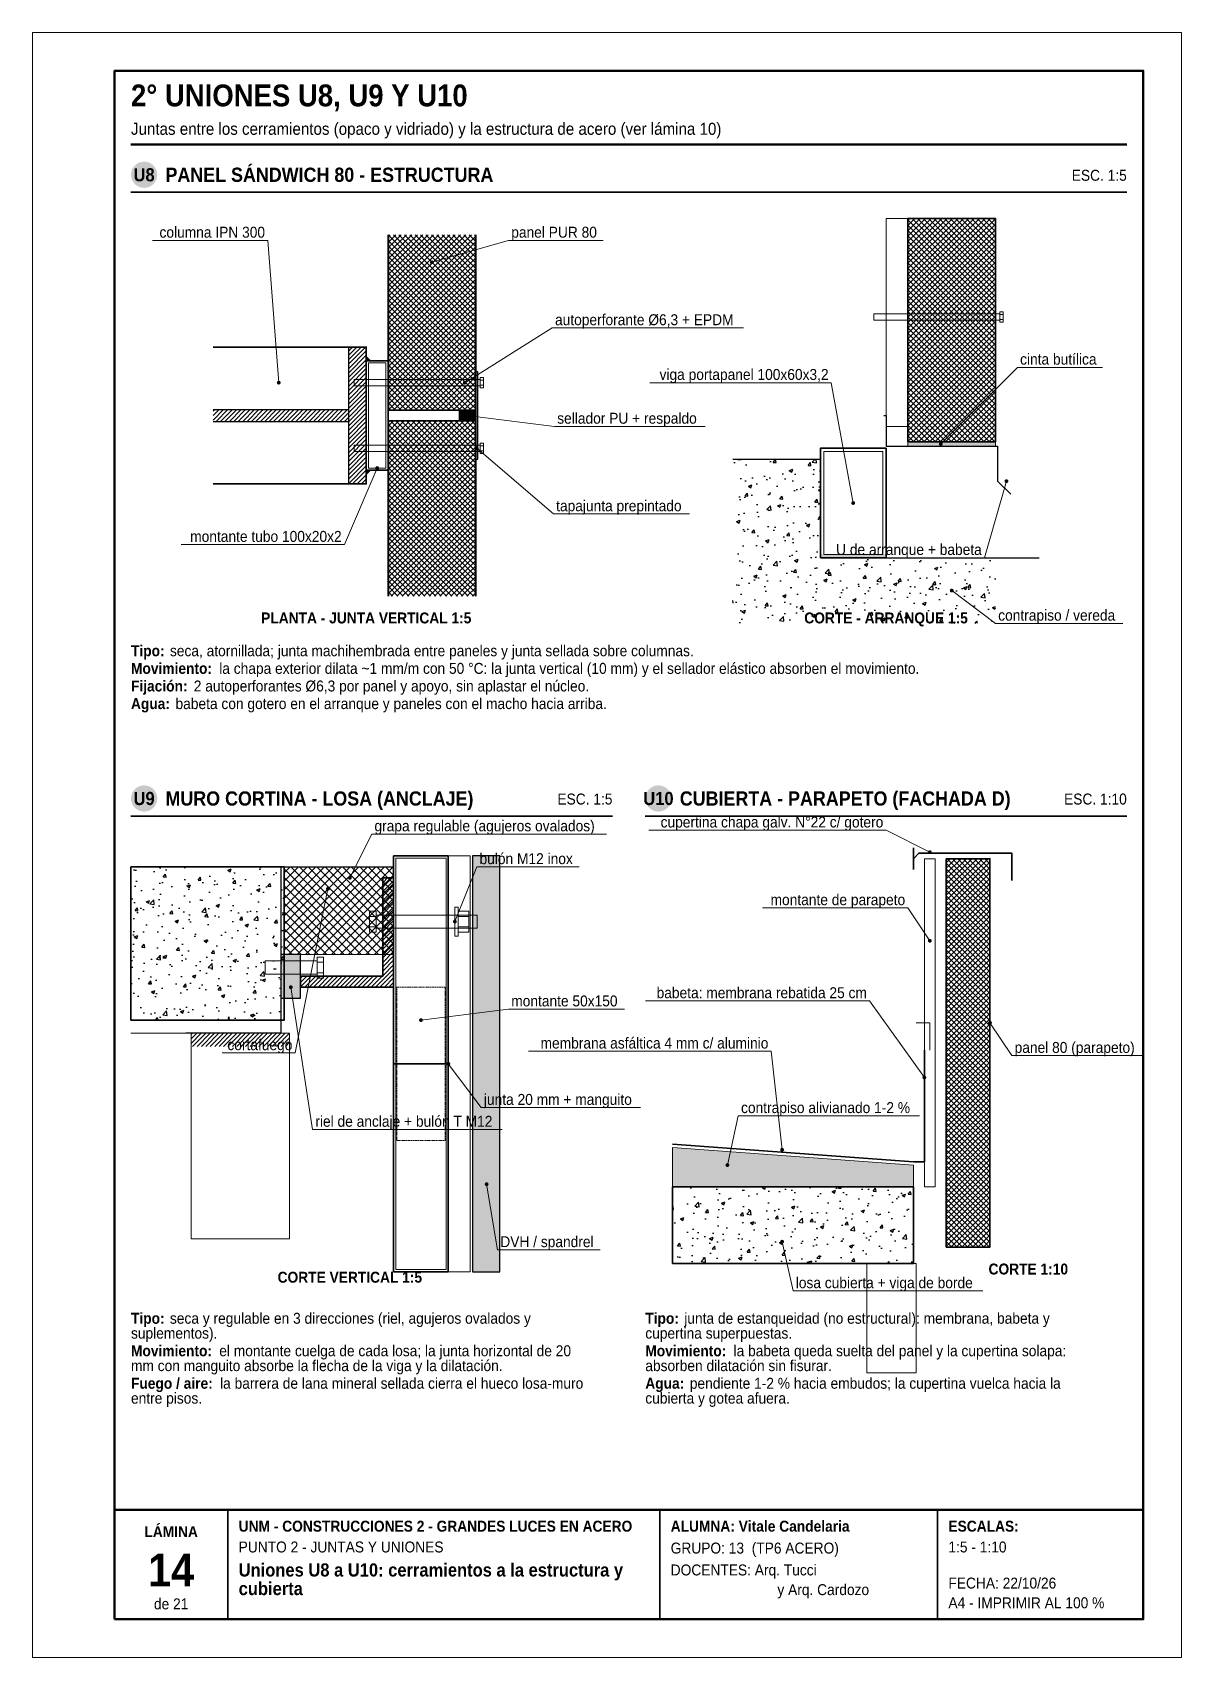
# Model space of a CAD drawing. Header units: millimetres. Extents: x 0 to 210, y 0 to 297.
import ezdxf
from ezdxf.enums import TextEntityAlignment as Align

# ---------------------------------------------------------------- set-up
doc = ezdxf.new("R2010")
doc.units = ezdxf.units.MM
doc.header["$LTSCALE"] = 0.35
doc.linetypes.add('DASHED2', pattern=[0.762, 0.635, -0.127])
for name, color, linetype in [('0-MARCO', 7, 'Continuous'), ('1-OCULTO', 8, 'DASHED2'), ('1-SECCION', 7, 'Continuous'), ('1-VISTA', 7, 'Continuous'), ('2-RAYADO', 8, 'Continuous'), ('3-REFS', 7, 'Continuous'), ('3-TEXTOS', 7, 'Continuous'), ('3-TITULOS', 7, 'Continuous')]:
    doc.layers.add(name, color=color, linetype=linetype)
doc.styles.add('ARIAL', font='arial.ttf')
doc.styles.add('ARIAL-NEGRITA', font='arialbd.ttf')

msp = doc.modelspace()

# ---------------------------------------------------------------- hatches: boundary and pattern name
at = {"layer": '2-RAYADO'}
h = msp.add_hatch(dxfattribs=at)
h.set_pattern_fill('ANSI37', color=8, scale=0.22)
h.paths.add_polyline_path([(160, 222.2), (176, 222.2), (176, 263), (160, 263)])
h = msp.add_hatch(dxfattribs=at)
h.set_pattern_fill('ANSI37', color=8, scale=0.22)
h.paths.add_polyline_path([(65, 228), (65, 260), (81, 260), (81, 228)])
h = msp.add_hatch(dxfattribs=at)
h.set_pattern_fill('ANSI31', color=8, scale=0.18)
h.paths.add_polyline_path([(57.8, 214.5), (61, 214.5), (61, 239.5), (57.8, 239.5)])
at = {"layer": '2-RAYADO', "true_color": 0x3c3c3c}
h = msp.add_hatch(color=250, dxfattribs=at)
h.dxf.hatch_style = 1
h.paths.add_polyline_path([(61, 237), (61.8, 237), (61, 237.8)])
at = {"layer": '2-RAYADO'}
h = msp.add_hatch(dxfattribs=at)
h.set_pattern_fill('ANSI31', color=8, scale=0.18)
h.paths.add_polyline_path([(33, 225.92), (57.8, 225.92), (57.8, 228.08), (33, 228.08)])
h = msp.add_hatch(dxfattribs=at)
h.set_pattern_fill('ANSI37', color=8, scale=0.22)
h.paths.add_polyline_path([(65, 226), (65, 194), (81, 194), (81, 226)])
at = {"layer": '2-RAYADO', "true_color": 0x3c3c3c}
h = msp.add_hatch(color=250, dxfattribs=at)
h.dxf.hatch_style = 1
h.paths.add_polyline_path([(78, 226), (81, 226), (81, 228), (78, 228)])
h = msp.add_hatch(color=250, dxfattribs=at)
h.dxf.hatch_style = 1
h.paths.add_polyline_path([(160, 221.4), (176, 221.4), (176, 222.2), (160, 222.2)])
h = msp.add_hatch(color=250, dxfattribs=at)
h.dxf.hatch_style = 1
h.paths.add_polyline_path([(61, 217), (61.8, 217), (61, 216.2)])
at = {"layer": '2-RAYADO'}
h = msp.add_hatch(dxfattribs=at)
h.set_pattern_fill('AR-CONC', color=8, scale=0.035)
h.paths.add_polyline_path([(128, 189), (144, 189), (144, 219), (128, 219)])
at = {"layer": '2-RAYADO', "true_color": 0x3c3c3c}
h = msp.add_hatch(color=250, dxfattribs=at)
h.dxf.hatch_style = 1
h.paths.add_polyline_path([(144, 201), (156, 201), (156, 201.6), (144, 201.6)])
at = {"layer": '2-RAYADO'}
h = msp.add_hatch(dxfattribs=at)
h.set_pattern_fill('AR-CONC', color=8, scale=0.035)
h.paths.add_polyline_path([(144, 189), (176, 189), (176, 201), (144, 201)])
at = {"layer": '2-RAYADO', "true_color": 0xebebeb}
h = msp.add_hatch(color=7, dxfattribs=at)
h.dxf.hatch_style = 1
h.paths.add_polyline_path([(80.4, 70.5), (85.4, 70.5), (85.4, 146.5), (80.4, 146.5)])
at = {"layer": '2-RAYADO'}
h = msp.add_hatch(dxfattribs=at)
h.set_pattern_fill('ANSI37', color=8, scale=0.22)
h.paths.add_polyline_path([(167, 75), (175, 75), (175, 146), (167, 146)])
h = msp.add_hatch(dxfattribs=at)
h.set_pattern_fill('AR-CONC', color=8, scale=0.035)
h.paths.add_polyline_path([(18, 116.5), (46, 116.5), (46, 144.5), (18, 144.5)])
h = msp.add_hatch(dxfattribs=at)
h.set_pattern_fill('ANSI37', color=8, scale=0.35)
h.paths.add_polyline_path([(46, 128.5), (66, 128.5), (66, 144.5), (46, 144.5)])
h = msp.add_hatch(dxfattribs=at)
h.set_pattern_fill('ANSI31', color=8, scale=0.18)
h.paths.add_polyline_path([(49, 122.5), (66, 122.5), (66, 142.5), (64, 142.5), (64, 124.5), (49, 124.5)])
at = {"layer": '2-RAYADO', "true_color": 0xd7d7d7}
h = msp.add_hatch(color=254, dxfattribs=at)
h.dxf.hatch_style = 1
h.paths.add_polyline_path([(45.4, 120.5), (49, 120.5), (49, 128.5), (45.4, 128.5)])
at = {"layer": '2-RAYADO'}
h = msp.add_hatch(dxfattribs=at)
h.set_pattern_fill('ANSI31', color=8, scale=0.18)
h.paths.add_polyline_path([(29, 111.7), (47, 111.7), (47, 114.1), (29, 114.1)])
h = msp.add_hatch(dxfattribs=at)
h.set_pattern_fill('AR-SAND', color=8, scale=0.02)
h.paths.add_polyline_path([(117, 86), (117, 93.2), (161, 90), (161, 86)])
h = msp.add_hatch(dxfattribs=at)
h.set_pattern_fill('AR-CONC', color=8, scale=0.035)
h.paths.add_polyline_path([(117, 72), (161, 72), (161, 86), (117, 86)])
at = {"layer": '3-REFS'}
h = msp.add_hatch(color=7, dxfattribs=at)
h.dxf.hatch_style = 1
edge = h.paths.add_edge_path()
edge.add_arc((73, 255), 0.35, 0, 360)
h = msp.add_hatch(color=7, dxfattribs=at)
h.dxf.hatch_style = 1
edge = h.paths.add_edge_path()
edge.add_arc((45, 233), 0.35, 0, 360)
h = msp.add_hatch(color=7, dxfattribs=at)
h.dxf.hatch_style = 1
edge = h.paths.add_edge_path()
edge.add_arc((79, 233), 0.35, 0, 360)
h = msp.add_hatch(color=7, dxfattribs=at)
h.dxf.hatch_style = 1
edge = h.paths.add_edge_path()
edge.add_arc((79.4, 227), 0.35, 0, 360)
h = msp.add_hatch(color=7, dxfattribs=at)
h.dxf.hatch_style = 1
edge = h.paths.add_edge_path()
edge.add_arc((81.2, 221), 0.35, 0, 360)
h = msp.add_hatch(color=7, dxfattribs=at)
h.dxf.hatch_style = 1
edge = h.paths.add_edge_path()
edge.add_arc((166, 221.8), 0.35, 0, 360)
h = msp.add_hatch(color=7, dxfattribs=at)
h.dxf.hatch_style = 1
edge = h.paths.add_edge_path()
edge.add_arc((63, 217.4), 0.35, 0, 360)
h = msp.add_hatch(color=7, dxfattribs=at)
h.dxf.hatch_style = 1
edge = h.paths.add_edge_path()
edge.add_arc((178, 215), 0.35, 0, 360)
h = msp.add_hatch(color=7, dxfattribs=at)
h.dxf.hatch_style = 1
edge = h.paths.add_edge_path()
edge.add_arc((150, 211), 0.35, 0, 360)
h = msp.add_hatch(color=7, dxfattribs=at)
h.dxf.hatch_style = 1
edge = h.paths.add_edge_path()
edge.add_arc((168, 195), 0.35, 0, 360)
h = msp.add_hatch(color=7, dxfattribs=at)
h.dxf.hatch_style = 1
edge = h.paths.add_edge_path()
edge.add_arc((164, 147.2), 0.35, 0, 360)
h = msp.add_hatch(color=7, dxfattribs=at)
h.dxf.hatch_style = 1
edge = h.paths.add_edge_path()
edge.add_arc((58, 142.5), 0.35, 0, 360)
h = msp.add_hatch(color=7, dxfattribs=at)
h.dxf.hatch_style = 1
edge = h.paths.add_edge_path()
edge.add_arc((54, 140.5), 0.35, 0, 360)
h = msp.add_hatch(color=7, dxfattribs=at)
h.dxf.hatch_style = 1
edge = h.paths.add_edge_path()
edge.add_arc((77.2, 134.5), 0.35, 0, 360)
h = msp.add_hatch(color=7, dxfattribs=at)
h.dxf.hatch_style = 1
edge = h.paths.add_edge_path()
edge.add_arc((164, 131), 0.35, 0, 360)
h = msp.add_hatch(color=7, dxfattribs=at)
h.dxf.hatch_style = 1
edge = h.paths.add_edge_path()
edge.add_arc((47.2, 122.5), 0.35, 0, 360)
h = msp.add_hatch(color=7, dxfattribs=at)
h.dxf.hatch_style = 1
edge = h.paths.add_edge_path()
edge.add_arc((71, 116.5), 0.35, 0, 360)
h = msp.add_hatch(color=7, dxfattribs=at)
h.dxf.hatch_style = 1
edge = h.paths.add_edge_path()
edge.add_arc((175, 116), 0.35, 0, 360)
h = msp.add_hatch(color=7, dxfattribs=at)
h.dxf.hatch_style = 1
edge = h.paths.add_edge_path()
edge.add_arc((76, 108.5), 0.35, 0, 360)
h = msp.add_hatch(color=7, dxfattribs=at)
h.dxf.hatch_style = 1
edge = h.paths.add_edge_path()
edge.add_arc((163, 106), 0.35, 0, 360)
h = msp.add_hatch(color=7, dxfattribs=at)
h.dxf.hatch_style = 1
edge = h.paths.add_edge_path()
edge.add_arc((137, 92.8), 0.35, 0, 360)
h = msp.add_hatch(color=7, dxfattribs=at)
h.dxf.hatch_style = 1
edge = h.paths.add_edge_path()
edge.add_arc((127, 90), 0.35, 0, 360)
h = msp.add_hatch(color=7, dxfattribs=at)
h.dxf.hatch_style = 1
edge = h.paths.add_edge_path()
edge.add_arc((83, 86.5), 0.35, 0, 360)
h = msp.add_hatch(color=7, dxfattribs=at)
h.dxf.hatch_style = 1
edge = h.paths.add_edge_path()
edge.add_arc((137, 76), 0.35, 0, 360)
at = {"layer": '3-TITULOS'}
h = msp.add_hatch(color=7, dxfattribs=at)
h.dxf.hatch_style = 1
edge = h.paths.add_edge_path()
edge.add_arc((20.4, 271), 2.4, 0, 360)
h = msp.add_hatch(color=7, dxfattribs=at)
h.dxf.hatch_style = 1
edge = h.paths.add_edge_path()
edge.add_arc((20.4, 157), 2.4, 0, 360)
h = msp.add_hatch(color=7, dxfattribs=at)
h.dxf.hatch_style = 1
edge = h.paths.add_edge_path()
edge.add_arc((114.4, 157), 2.4, 0, 360)

# ---------------------------------------------------------------- linework, layer by layer
at = {"layer": '0-MARCO', "color": 9, "lineweight": 0}
msp.add_lwpolyline([(0, 0), (210, 0), (210, 297), (0, 297)], close=True, dxfattribs=at)
at = {"layer": '0-MARCO', "lineweight": 50}
msp.add_lwpolyline([(15, 7), (203, 7), (203, 290), (15, 290)], close=True, dxfattribs=at)
msp.add_lwpolyline([(15, 27), (203, 27)], dxfattribs=at)
at = {"layer": '0-MARCO', "lineweight": 35}
for points in [[(35.68, 7), (35.68, 27)], [(114.64, 7), (114.64, 27)], [(165.4, 7), (165.4, 27)]]:
    msp.add_lwpolyline(points, dxfattribs=at)
at = {"layer": '1-OCULTO', "lineweight": 9}
msp.add_lwpolyline([(66.6, 94.5), (75.4, 94.5), (75.4, 122.5), (66.6, 122.5)], close=True, dxfattribs=at)
at = {"layer": '1-SECCION', "lineweight": 35}
for points in [[(160, 222.2), (176, 222.2), (176, 263), (160, 263)], [(61, 217), (65, 217), (65, 237), (61, 237)], [(144, 201), (156, 201), (156, 221), (144, 221)], [(66, 70.5), (76, 70.5), (76, 146.5), (66, 146.5)], [(167, 75), (175, 75), (175, 146), (167, 146)], [(18, 116.5), (46, 116.5), (46, 144.5), (18, 144.5)], [(49, 122.5), (66, 122.5), (66, 142.5), (64, 142.5), (64, 124.5), (49, 124.5)], [(117, 72), (161, 72), (161, 86), (117, 86)]]:
    msp.add_lwpolyline(points, close=True, dxfattribs=at)
for points in [[(65, 260), (65, 228), (81, 228), (81, 260)], [(33, 214.5), (61, 214.5), (61, 239.5), (33, 239.5)], [(65, 194), (65, 226), (81, 226), (81, 194)], [(161, 148), (161, 146), (162, 147), (179, 147), (179, 142)], [(161, 144), (161, 148)], [(165, 147), (179, 147)], [(117, 93.8), (161, 90.6), (163, 90.6), (163, 111)], [(66, 108.5), (76, 108.5)]]:
    msp.add_lwpolyline(points, dxfattribs=at)
at = {"layer": '1-SECCION', "lineweight": 25}
for points in [[(57.8, 214.5), (57.8, 239.5)], [(33, 228.08), (57.8, 228.08)], [(33, 225.92), (57.8, 225.92)], [(155.6, 227), (156, 227), (156, 221.4), (176.4, 221.4), (176.4, 215), (178.8, 212.6)], [(128, 219), (144, 219)], [(144, 201), (184, 201)], [(46, 144.5), (45.4, 144.5), (45.4, 114.1), (28, 114.1)], [(46, 144.5), (66, 144.5)]]:
    msp.add_lwpolyline(points, dxfattribs=at)
at = {"layer": '1-SECCION', "lineweight": 13}
for points in [[(61, 237), (61.8, 237), (61, 237.8)], [(61, 217), (61.8, 217), (61, 216.2)]]:
    msp.add_lwpolyline(points, close=True, dxfattribs=at)
at = {"layer": '1-SECCION', "lineweight": 25}
for points in [[(81, 219), (81.4, 219), (81.4, 235), (81, 235)], [(80.4, 70.5), (85.4, 70.5), (85.4, 146.5), (80.4, 146.5)], [(45.4, 120.5), (49, 120.5), (49, 128.5), (45.4, 128.5)]]:
    msp.add_lwpolyline(points, close=True, dxfattribs=at)
at = {"layer": '1-SECCION', "lineweight": 18}
msp.add_lwpolyline([(164, 111), (164, 116), (161.5, 116)], dxfattribs=at)
at = {"layer": '1-VISTA', "lineweight": 18}
for points in [[(156, 225), (160, 225), (160, 263), (156, 263)], [(163, 86), (165, 86), (165, 146), (163, 146)], [(77.2, 131.86), (77.8, 131.86), (77.8, 137.14), (77.2, 137.14)], [(29, 76.5), (47, 76.5), (47, 114.1), (29, 114.1)], [(152.5, 52), (161.5, 52), (161.5, 72), (152.5, 72)]]:
    msp.add_lwpolyline(points, close=True, dxfattribs=at)
at = {"layer": '1-VISTA', "lineweight": 9}
for points in [[(65.1, 228), (65.1, 260)], [(80.9, 228), (80.9, 260)], [(65.1, 226), (65.1, 194)], [(80.9, 226), (80.9, 194)]]:
    msp.add_lwpolyline(points, dxfattribs=at)
at = {"layer": '1-VISTA', "lineweight": 18}
for points in [[(176.8, 245.6), (153.76, 245.6), (153.76, 244.4), (176.8, 244.4)], [(81.8, 233.6), (58.76, 233.6), (58.76, 232.4), (81.8, 232.4)], [(81.8, 221.6), (58.76, 221.6), (58.76, 220.4), (81.8, 220.4)], [(62.8, 133.3), (81.28, 133.3), (81.28, 135.7), (62.8, 135.7)], [(52, 127.3), (42.52, 127.3), (42.52, 124.9), (52, 124.9)], [(117, 86), (117, 93.2), (161, 90), (161, 86)]]:
    msp.add_lwpolyline(points, dxfattribs=at)
at = {"layer": '1-VISTA', "lineweight": 13}
for points in [[(177.4, 245.96), (176.8, 245.96), (176.8, 244.04), (177.4, 244.04)], [(61.4, 217.4), (64.6, 217.4), (64.6, 236.6), (61.4, 236.6)], [(82.4, 233.96), (81.8, 233.96), (81.8, 232.04), (82.4, 232.04)], [(78, 226), (81, 226), (81, 228), (78, 228)], [(82.4, 221.96), (81.8, 221.96), (81.8, 220.04), (82.4, 220.04)], [(144.6, 201.6), (155.4, 201.6), (155.4, 220.4), (144.6, 220.4)], [(160, 221.4), (176, 221.4), (176, 222.2), (160, 222.2)], [(76, 70.5), (80, 70.5), (80, 146.5), (76, 146.5)], [(46, 128.5), (66, 128.5), (66, 144.5), (46, 144.5)], [(61.6, 132.58), (62.8, 132.58), (62.8, 136.42), (61.6, 136.42)], [(77.8, 132.58), (79.72, 132.58), (79.72, 136.42), (77.8, 136.42)], [(53.2, 128.02), (52, 128.02), (52, 124.18), (53.2, 124.18)]]:
    msp.add_lwpolyline(points, close=True, dxfattribs=at)
for points in [[(177.4, 245.48), (176.8, 245.48)], [(177.4, 244.52), (176.8, 244.52)], [(82.4, 233.48), (81.8, 233.48)], [(82.4, 232.52), (81.8, 232.52)], [(82.4, 221.48), (81.8, 221.48)], [(82.4, 220.52), (81.8, 220.52)], [(61.6, 135.46), (62.8, 135.46)], [(77.8, 135.46), (79.72, 135.46)], [(61.6, 133.54), (62.8, 133.54)], [(77.8, 133.54), (79.72, 133.54)], [(53.2, 127.06), (52, 127.06)], [(53.2, 125.14), (52, 125.14)], [(18, 114.1), (29, 114.1)]]:
    msp.add_lwpolyline(points, dxfattribs=at)
at = {"layer": '1-VISTA', "lineweight": 9}
msp.add_lwpolyline([(66.4, 70.9), (75.6, 70.9), (75.6, 146.1), (66.4, 146.1)], close=True, dxfattribs=at)
at = {"layer": '3-REFS', "lineweight": 13}
for points in [[(43, 259), (21.93, 259)], [(45, 233), (43, 259)], [(73, 255), (87, 259)], [(87, 259), (104.29, 259)], [(79, 233), (95, 243)], [(95, 243), (129.96, 243)], [(166, 221.8), (180, 235.8)], [(180, 235.8), (195.54, 235.8)], [(146, 233), (112.85, 233)], [(150, 211), (146, 233)], [(79.4, 227), (95.4, 225)], [(95.4, 225), (122.94, 225)], [(81.2, 221), (95.2, 209)], [(63, 217.4), (57, 203.4)], [(178, 215), (174, 201)], [(95.2, 209), (120.06, 209)], [(57, 203.4), (27.2, 203.4)], [(174, 201), (145.29, 201)], [(168, 195), (176, 189)], [(176, 189), (199.25, 189)], [(58, 142.5), (62, 150.5)], [(62, 150.5), (104.89, 150.5)], [(156, 151.2), (112.65, 151.2)], [(164, 147.2), (156, 151.2)], [(77.2, 134.5), (81.2, 144.5)], [(81.2, 144.5), (99.94, 144.5)], [(54, 140.5), (48, 110.5)], [(160, 137), (133.4, 137)], [(164, 131), (160, 137)], [(47.2, 122.5), (51.2, 96.5)], [(153, 120), (112.01, 120)], [(163, 106), (153, 120)], [(71, 116.5), (87, 118.5)], [(87, 118.5), (108.22, 118.5)], [(175, 116), (179, 110)], [(48, 110.5), (34.64, 110.5)], [(135, 110.8), (90.67, 110.8)], [(137, 92.8), (135, 110.8)], [(179, 110), (202.84, 110)], [(76, 108.5), (82, 100.5)], [(82, 100.5), (111.14, 100.5)], [(127, 90), (129, 99)], [(129, 99), (162.14, 99)], [(51.2, 96.5), (85.87, 96.5)], [(83, 86.5), (85, 74.5)], [(85, 74.5), (103.74, 74.5)], [(137, 76), (139, 67)], [(139, 67), (173.67, 67)]]:
    msp.add_lwpolyline(points, dxfattribs=at)
at = {"layer": '3-TITULOS', "lineweight": 50}
msp.add_lwpolyline([(18, 276.5), (200, 276.5)], dxfattribs=at)
at = {"layer": '3-TITULOS', "lineweight": 35}
for points in [[(18, 267.8), (200, 267.8)], [(18, 153.8), (106, 153.8)], [(112, 153.8), (200, 153.8)]]:
    msp.add_lwpolyline(points, dxfattribs=at)

# ---------------------------------------------------------------- texts
at = {"layer": '3-TEXTOS', "style": 'ARIAL', "width": 0.9}
for s, p in [('columna IPN 300', (42.5, 259.5)), ('viga portapanel 100x60x3,2', (145.5, 233.5)), ('montante tubo 100x20x2', (56.5, 203.9)), ('U de arranque + babeta', (173.5, 201.5)), ('cupertina chapa galv. N°22 c/ gotero', (155.5, 151.7)), ('montante de parapeto', (159.5, 137.5)), ('babeta: membrana rebatida 25 cm', (152.5, 120.5)), ('cortafuego', (47.5, 111)), ('membrana asfáltica 4 mm c/ aluminio', (134.5, 111.3))]:
    msp.add_text(s, height=2, dxfattribs=at).set_placement(p, align=Align.RIGHT)
at = {"layer": '3-TEXTOS', "width": 0.9}
for s, height, style, p in [('panel PUR 80', 2, 'ARIAL', (87.5, 259.5)), ('autoperforante Ø6,3 + EPDM', 2, 'ARIAL', (95.5, 243.5)), ('cinta butílica', 2, 'ARIAL', (180.5, 236.3)), ('sellador PU + respaldo', 2, 'ARIAL', (95.9, 225.5)), ('tapajunta prepintado', 2, 'ARIAL', (95.7, 209.5)), ('contrapiso / vereda', 2, 'ARIAL', (176.5, 189.5)), ('Tipo:', 2, 'ARIAL-NEGRITA', (18, 183)), ('seca, atornillada; junta machihembrada entre paneles y junta sellada sobre columnas.', 2, 'ARIAL', (25.12, 183)), ('Movimiento:', 2, 'ARIAL-NEGRITA', (18, 179.78)), ('la chapa exterior dilata ~1 mm/m con 50 °C: la junta vertical (10 mm) y el sellador elástico absorben el movimiento.', 2, 'ARIAL', (34.13, 179.78)), ('Fijación:', 2, 'ARIAL-NEGRITA', (18, 176.56)), ('2 autoperforantes Ø6,3 por panel y apoyo, sin aplastar el núcleo.', 2, 'ARIAL', (29.48, 176.56)), ('Agua:', 2, 'ARIAL-NEGRITA', (18, 173.34)), ('babeta con gotero en el arranque y paneles con el macho hacia arriba.', 2, 'ARIAL', (26.14, 173.34)), ('grapa regulable (agujeros ovalados)', 2, 'ARIAL', (62.5, 151)), ('bulón M12 inox', 2, 'ARIAL', (81.7, 145)), ('montante 50x150', 2, 'ARIAL', (87.5, 119)), ('panel 80 (parapeto)', 2, 'ARIAL', (179.5, 110.5)), ('junta 20 mm + manguito', 2, 'ARIAL', (82.5, 101)), ('contrapiso alivianado 1-2 %', 2, 'ARIAL', (129.5, 99.5)), ('riel de anclaje + bulón T M12', 2, 'ARIAL', (51.7, 97)), ('DVH / spandrel', 2, 'ARIAL', (85.5, 75)), ('losa cubierta + viga de borde', 2, 'ARIAL', (139.5, 67.5)), ('Tipo:', 2, 'ARIAL-NEGRITA', (18, 61)), ('seca y regulable en 3 direcciones (riel, agujeros ovalados y', 2, 'ARIAL', (25.12, 61)), ('Tipo:', 2, 'ARIAL-NEGRITA', (112, 61)), ('junta de estanqueidad (no estructural): membrana, babeta y', 2, 'ARIAL', (119.12, 61)), ('suplementos).', 2, 'ARIAL', (18, 58.28)), ('cupertina superpuestas.', 2, 'ARIAL', (112, 58.28)), ('Movimiento:', 2, 'ARIAL-NEGRITA', (18, 55.06)), ('el montante cuelga de cada losa; la junta horizontal de 20', 2, 'ARIAL', (34.13, 55.06)), ('Movimiento:', 2, 'ARIAL-NEGRITA', (112, 55.06)), ('la babeta queda suelta del panel y la cupertina solapa:', 2, 'ARIAL', (128.13, 55.06)), ('mm con manguito absorbe la flecha de la viga y la dilatación.', 2, 'ARIAL', (18, 52.34)), ('absorben dilatación sin fisurar.', 2, 'ARIAL', (112, 52.34)), ('Fuego / aire:', 2, 'ARIAL-NEGRITA', (18, 49.12)), ('la barrera de lana mineral sellada cierra el hueco losa-muro', 2, 'ARIAL', (34.28, 49.12)), ('Agua:', 2, 'ARIAL-NEGRITA', (112, 49.12)), ('pendiente 1-2 % hacia embudos; la cupertina vuelca hacia la', 2, 'ARIAL', (120.14, 49.12)), ('entre pisos.', 2, 'ARIAL', (18, 46.4)), ('cubierta y gotea afuera.', 2, 'ARIAL', (112, 46.4)), ('UNM - CONSTRUCCIONES 2 - GRANDES LUCES EN ACERO', 2, 'ARIAL-NEGRITA', (37.68, 23)), ('ALUMNA: Vitale Candelaria', 2, 'ARIAL-NEGRITA', (116.64, 23)), ('ESCALAS:', 2, 'ARIAL-NEGRITA', (167.4, 23)), ('PUNTO 2 - JUNTAS Y UNIONES', 2, 'ARIAL', (37.68, 19.2)), ('GRUPO: 13  (TP6 ACERO)', 2, 'ARIAL', (116.64, 19)), ('1:5 - 1:10', 2, 'ARIAL', (167.4, 19.2)), ('Uniones U8 a U10: cerramientos a la estructura y', 2.4, 'ARIAL-NEGRITA', (37.68, 14.8)), ('DOCENTES: Arq. Tucci', 2, 'ARIAL', (116.64, 15)), ('cubierta', 2.4, 'ARIAL-NEGRITA', (37.68, 11.4)), ('y Arq. Cardozo', 2, 'ARIAL', (136.14, 11.4)), ('FECHA: 22/10/26', 2, 'ARIAL', (167.4, 12.6)), ('A4 - IMPRIMIR AL 100 %', 2, 'ARIAL', (167.4, 9))]:
    msp.add_text(s, height=height, dxfattribs=dict(at, style=style)).set_placement(p)
at = {"layer": '3-TEXTOS', "style": 'ARIAL-NEGRITA', "width": 0.9}
for s, p in [('PLANTA - JUNTA VERTICAL 1:5', (61, 190)), ('CORTE - ARRANQUE 1:5', (156, 190)), ('CORTE 1:10', (182, 71)), ('CORTE VERTICAL 1:5', (58, 69.5))]:
    msp.add_text(s, height=2, dxfattribs=at).set_placement(p, align=Align.MIDDLE_CENTER)
at = {"layer": '3-TITULOS', "width": 0.9}
for s, height, style, p in [('2° UNIONES U8, U9 Y U10', 4, 'ARIAL-NEGRITA', (18, 283.5)), ('Juntas entre los cerramientos (opaco y vidriado) y la estructura de acero (ver lámina 10)', 2.2, 'ARIAL', (18, 278.3))]:
    msp.add_text(s, height=height, dxfattribs=dict(at, style=style)).set_placement(p)
at = {"layer": '3-TITULOS', "color": 7, "true_color": 0xffffff, "style": 'ARIAL-NEGRITA', "width": 0.9}
for s, p in [('U8', (20.4, 271)), ('U9', (20.4, 157)), ('U10', (114.4, 157))]:
    msp.add_text(s, height=2.4, dxfattribs=at).set_placement(p, align=Align.MIDDLE_CENTER)
at = {"layer": '3-TITULOS', "style": 'ARIAL-NEGRITA', "width": 0.9}
for s, p in [('PANEL SÁNDWICH 80 - ESTRUCTURA', (24.3, 271)), ('MURO CORTINA - LOSA (ANCLAJE)', (24.3, 157)), ('CUBIERTA - PARAPETO (FACHADA D)', (118.3, 157))]:
    msp.add_text(s, height=2.6, dxfattribs=at).set_placement(p, align=Align.MIDDLE_LEFT)
at = {"layer": '3-TITULOS', "style": 'ARIAL', "width": 0.9}
for s, p in [('ESC. 1:5', (200, 270.9)), ('ESC. 1:5', (106, 156.9)), ('ESC. 1:10', (200, 156.9))]:
    msp.add_text(s, height=2, dxfattribs=at).set_placement(p, align=Align.MIDDLE_RIGHT)
at = {"layer": '3-TITULOS', "width": 0.9}
for s, height, style, p in [('LÁMINA', 2, 'ARIAL-NEGRITA', (25.34, 23)), ('14', 6, 'ARIAL-NEGRITA', (25.34, 16)), ('de 21', 2, 'ARIAL', (25.34, 9.8))]:
    msp.add_text(s, height=height, dxfattribs=dict(at, style=style)).set_placement(p, align=Align.MIDDLE_CENTER)

doc.saveas('drawing.dxf')
